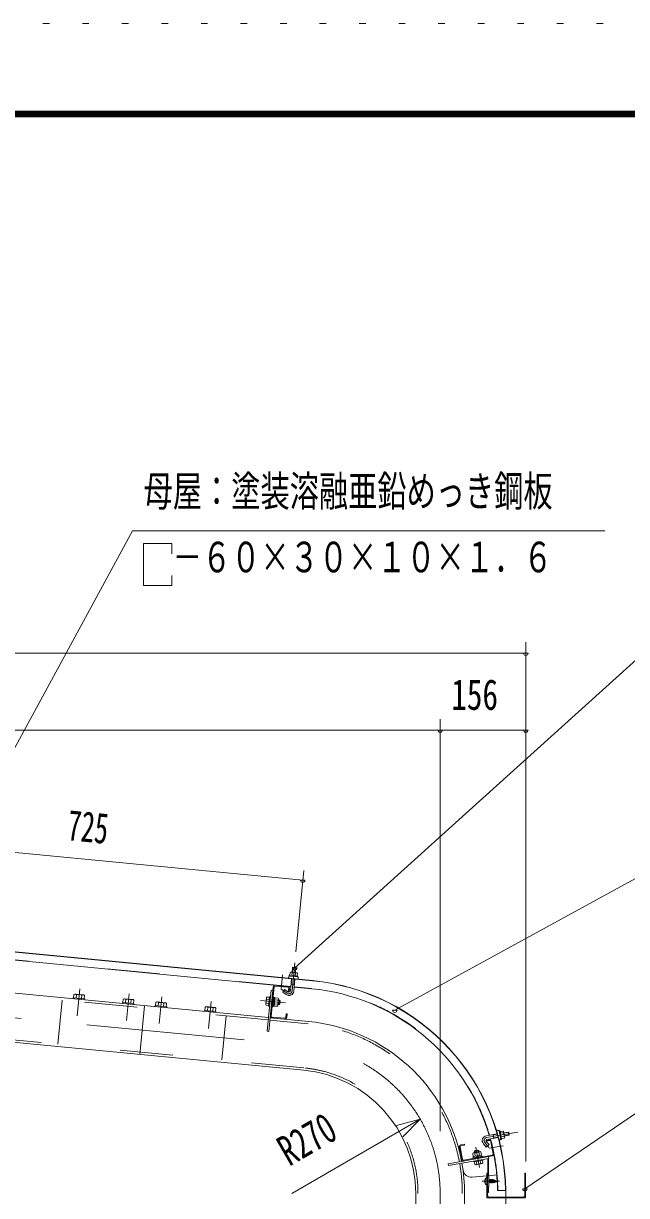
# Model space of a CAD drawing. Units: millimetres, scale not verified. Extents: x -25340 to 25344, y -10500 to 10500.
# Drawn here: x 18236 to 20981, y 5162 to 10500 of the extents above; entities that cross this region are included whole.
import ezdxf
from ezdxf.enums import TextEntityAlignment as Align

# ---------------------------------------------------------------- set-up
doc = ezdxf.new("R2010")
doc.units = ezdxf.units.MM
doc.header["$LTSCALE"] = 60
for name, pattern in [('USER2', [10, 4, -6]), ('USER3', [24, 12, -5, 2, -5]), ('USER4', [3, 0.5, -2.5])]:
    doc.linetypes.add(name, pattern=pattern)
for name, color, linetype, lineweight in [('0-6_2-02BOLD', 7, 'Continuous', 18), ('0-7_2-12HIDDEN', 3, 'USER2', 18), ('0-8_2-22CENTER', 3, 'USER3', 18), ('0-9_2-42THIN', 4, 'Continuous', 18), ('0-A_2-52DIM', 3, 'Continuous', 18), ('0-C_F-F1PAPER', 5, 'Continuous', 18), ('0-D_F-E_J_ADD', 5, 'USER4', 18)]:
    doc.layers.add(name, color=color, linetype=linetype, lineweight=lineweight)
doc.styles.add('ＭＳ ゴシック', font='')
doc.styles.get('ＭＳ ゴシック').set_extended_font_data('MS Gothic')

msp = doc.modelspace()

# ---------------------------------------------------------------- linework, layer by layer
at = {"layer": '0-6_2-02BOLD'}
for p, q in [((19550.9, 6141.83), (15627.29, 6519.63)), ((15668.72, 6514.38), (19550.77, 6140.58)), ((19452.73, 6113.6), (17663.51, 6285.89)), ((17554.57, 6145.68), (19350.77, 5972.73)), ((19456.21, 6149.69), (19450.92, 6094.78)), ((19457.06, 6164.92), (19458.28, 6177.67)), ((19465.85, 6093.34), (19471.14, 6148.25)), ((19474.44, 6176.11), (19473.21, 6163.37)), ((19362.75, 6097.15), (19370.71, 6096.38)), ((19363.47, 5979.54), (19376.32, 6112.92)), ((19380.68, 6116.52), (19439.41, 6110.87)), ((19453.62, 6122.85), (19468.55, 6121.41)), ((19467.67, 6112.17), (19547.3, 6104.5)), ((18477.46, 6077.15), (18475.99, 6061.98)), ((18500.42, 6059.63), (18501.88, 6074.8)), ((18701.45, 6055.58), (18699.98, 6040.41)), ((18724.41, 6038.06), (18725.87, 6053.23)), ((18850.76, 6041.21), (18849.29, 6026.04)), ((18873.72, 6023.69), (18875.18, 6038.86)), ((19352.96, 6037.3), (19341.01, 6038.45)), ((19342.81, 6057.13), (19354.76, 6055.98)), ((19355.9, 6067.79), (19359.88, 6067.41)), ((19371.83, 6066.26), (19375.81, 6065.88)), ((19378.75, 6044.25), (19373.29, 6039.74)), ((19379.23, 6049.22), (19373.77, 6044.72)), ((19377.85, 6034.91), (19392.29, 6033.52)), ((19394.09, 6052.19), (19379.65, 6053.58)), ((19380.55, 6062.93), (19394.99, 6061.53)), ((19400.86, 6052.16), (19395.88, 6052.64)), ((18786.37, 6027.07), (18765.02, 5805.35)), ((18887.63, 6022.35), (18887.16, 6017.37)), ((19073.25, 6004.47), (19074.72, 6019.64)), ((19099.14, 6017.29), (19097.68, 6002.12)), ((19111.36, 6016.12), (19109.89, 6000.95)), ((19111.6, 6000.78), (19111.12, 5995.8)), ((19371.9, 6025.31), (19376.88, 6024.84)), ((19358.72, 5971.96), (19532.92, 5955.19)), ((19425.8, 5969.52), (19367.07, 5975.18)), ((20420.15, 5448.36), (20407.54, 5446.13)), ((20358.87, 5412.56), (20342.13, 5409.61)), ((20391.6, 5443.65), (20342.8, 5435.05)), ((20345.73, 5418.43), (20396.18, 5427.32)), ((20373.75, 5351.21), (20363.57, 5408.92)), ((20377.21, 5423.98), (20374.27, 5440.59)), ((20410.36, 5430.14), (20422.98, 5432.37)), ((20229.97, 5325.86), (20219.72, 5383.96)), ((20223.66, 5384.66), (20233.91, 5326.55)), ((20238.54, 5323.31), (20370.51, 5346.58)), ((20290.09, 5356.27), (20292.61, 5341.98)), ((20297.79, 5337.82), (20301.85, 5343.61)), ((20302.72, 5338.69), (20306.77, 5344.48)), ((20311.09, 5345.24), (20308.57, 5359.53)), ((20321.05, 5347), (20321.93, 5342.07)), ((20323.65, 5342.37), (20324.34, 5338.44)), ((20287.71, 5315.73), (20289.8, 5303.9)), ((20299.04, 5305.53), (20296.95, 5317.36)), ((20315.43, 5320.62), (20317.52, 5308.79)), ((20327.12, 5322.68), (20326.43, 5326.62)), ((20349.6, 5330.7), (20349.6, 5252.53)), ((20353.35, 5331.36), (20353.35, 5252.53)), ((20345.35, 5252.26), (20278.12, 5246.21)), ((20348.35, 5252.53), (20354.6, 5252.53)), ((20353.35, 5252.98), (20390.16, 5256.29)), ((20354.95, 5233.53), (20354.6, 5234.41)), ((20357.05, 5220.03), (20354.6, 5233.64)), ((20354.95, 5233.53), (20357.95, 5233.53)), ((20354.95, 5233.53), (20357.65, 5221.53)), ((20370.55, 5235.03), (20371.15, 5233.53)), ((20376.55, 5233.05), (20375.95, 5234.91)), ((20379.55, 5231.85), (20382.25, 5224.29)), ((20385.55, 5231.07), (20384.95, 5229.69)), ((20355.25, 5221.53), (20355.85, 5220.03)), ((20361.25, 5220.03), (20360.65, 5221.53)), ((20363.05, 5221.53), (20366.05, 5221.53)), ((20366.65, 5220.03), (20367.85, 5220.03)), ((20368.45, 5221.53), (20371.45, 5221.53)), ((20377.45, 5220.76), (20378.65, 5221.24)), ((20390.35, 5227.53), (20387.85, 5228.53)), ((20388.73, 5226.88), (20390.35, 5227.53)), ((20393.85, 5184.84), (20431.35, 5184.84)), ((20021.18, 4609.93), (20021.18, 5172.43)), ((20243.92, 5172.43), (20243.92, 4609.93))]:
    msp.add_line(p, q, dxfattribs=at)
for points in [[(15730.01, 6321.37), (15721.83, 6314.62), (15701.92, 6107.82), (15708.66, 6099.64), (19511.57, 5733.46)], [(19459.02, 6178.86), (19461.13, 6200.79), (19476.06, 6199.35), (19473.95, 6177.43)], [(19476.06, 6199.35), (19474.93, 6200.72), (19462.49, 6201.92), (19461.13, 6200.79)], [(19481.3, 6162.59), (19482.52, 6175.34), (19480.48, 6176.79), (19452.49, 6179.49), (19450.2, 6178.45), (19448.97, 6165.7)], [(19372.33, 6113.31), (19352.73, 5909.75), (19344.77, 5910.52), (19362.74, 6097.15)], [(19440.58, 6090.07), (19424.71, 6101.39), (19416, 6089.18), (19431.87, 6077.86)], [(19443.01, 6106.5), (19441.38, 6089.58), (19445.36, 6089.19), (19446.99, 6106.11)], [(18513.86, 6053.31), (18514.34, 6058.29), (18462.08, 6063.32), (18461.6, 6058.34)], [(18463.78, 6063.16), (18465.24, 6078.33), (18469.35, 6080.2), (18510.41, 6076.24), (18514.1, 6073.62), (18512.63, 6058.45)], [(18737.85, 6031.75), (18738.32, 6036.72), (18686.07, 6041.75), (18685.59, 6036.78)], [(18687.77, 6041.59), (18689.23, 6056.76), (18693.34, 6058.64), (18734.4, 6054.68), (18738.08, 6052.06), (18736.62, 6036.89)], [(18837.08, 6027.21), (18838.54, 6042.38), (18842.65, 6044.26), (18883.71, 6040.3), (18887.39, 6037.68), (18885.93, 6022.51)], [(19338.67, 6032.28), (19341.69, 6063.64), (19343.7, 6066.47), (19355.66, 6065.32)], [(19352.06, 6027.96), (19340.11, 6029.12), (19338.67, 6032.28)], [(19355.9, 6067.79), (19351.83, 6025.49), (19355.8, 6025.11)], [(19375.81, 6065.88), (19371.73, 6023.57), (19367.75, 6023.95)], [(19376.88, 6024.84), (19380.62, 6063.65), (19375.64, 6064.13)], [(19394.99, 6061.53), (19396.43, 6058.36), (19393.42, 6027.01), (19391.39, 6024.18), (19376.95, 6025.56)], [(19393.96, 6032.74), (19398.94, 6032.26), (19400.86, 6052.16), (19404.23, 6048.07), (19403.03, 6035.63), (19398.94, 6032.26)], [(18887.63, 6022.35), (18835.38, 6027.38), (18834.9, 6022.4)], [(19111.6, 6000.78), (19059.34, 6005.81), (19058.86, 6000.83)], [(19061.04, 6005.65), (19062.5, 6020.82), (19066.62, 6022.69), (19107.68, 6018.74), (19111.36, 6016.12)], [(19434.15, 5972.73), (19435.78, 5989.65), (19431.79, 5990.03), (19430.16, 5973.12)], [(20406.13, 5454.13), (20418.74, 5456.35), (20420.35, 5454.43), (20425.24, 5426.74), (20424.38, 5424.38), (20411.77, 5422.15)], [(20424.1, 5433.2), (20445.8, 5437.03), (20443.19, 5451.8), (20421.5, 5447.97)], [(20445.8, 5437.03), (20446.82, 5438.47), (20444.64, 5450.79), (20443.19, 5451.8)], [(20226.21, 5393.23), (20242.95, 5396.18), (20243.64, 5392.24), (20226.91, 5389.29)], [(20342.4, 5409.27), (20354.93, 5394.34), (20341.99, 5383.49), (20329.47, 5398.42)], [(20342.14, 5409.61), (20341.43, 5413.55), (20358.18, 5416.5)], [(20371.21, 5342.64), (20168.87, 5306.96), (20170.26, 5299.08), (20354.74, 5331.61), (20353.35, 5339.49)], [(20283.37, 5340.35), (20280.85, 5354.64), (20283.52, 5356.88), (20314.54, 5362.35), (20317.81, 5361.16), (20320.33, 5346.87)], [(20323.65, 5342.37), (20281.79, 5334.99), (20282.48, 5331.06)], [(20283.52, 5335.3), (20282.65, 5340.23), (20321.05, 5347)], [(20308.01, 5366.28), (20303.67, 5369.32), (20291.36, 5367.14), (20288.31, 5362.8)], [(20308.87, 5361.35), (20308.01, 5366.28), (20288.31, 5362.8), (20289.19, 5357.88)], [(20327.12, 5322.68), (20285.26, 5315.3), (20284.57, 5319.24)], [(20289.8, 5303.9), (20293.07, 5302.71), (20324.09, 5308.19), (20326.76, 5310.42), (20324.67, 5322.25)], [(20345.35, 5209.83), (20344.3, 5209.83), (20344.3, 5245.23), (20345.35, 5245.23)], [(20354.6, 5252.53), (20354.6, 5202.53), (20348.35, 5202.53)], [(20358.55, 5235.03), (20357.95, 5233.53), (20360.65, 5221.53), (20357.65, 5221.53), (20357.05, 5220.03), (20355.85, 5220.03), (20354.6, 5226.98)], [(20363.35, 5233.53), (20360.35, 5233.53), (20359.75, 5235.03), (20362.45, 5220.03), (20361.25, 5220.03), (20358.55, 5235.03), (20359.75, 5235.03)], [(20360.35, 5233.53), (20363.05, 5221.53), (20362.45, 5220.03)], [(20365.15, 5235.03), (20363.95, 5235.03), (20363.35, 5233.53), (20366.05, 5221.53), (20366.65, 5220.03), (20363.95, 5235.03)], [(20379.25, 5223.09), (20378.65, 5221.24), (20375.95, 5234.91), (20374.75, 5235.03), (20374.15, 5233.53), (20376.85, 5222.13), (20375.35, 5221.53), (20373.85, 5221.53), (20373.25, 5220.03), (20372.05, 5220.03), (20371.45, 5221.53), (20368.75, 5233.53), (20365.75, 5233.53), (20368.45, 5221.53), (20367.85, 5220.03), (20365.15, 5235.03), (20365.75, 5233.53)], [(20372.05, 5220.03), (20369.35, 5235.03), (20368.75, 5233.53)], [(20369.35, 5235.03), (20370.55, 5235.03), (20373.25, 5220.03)], [(20373.85, 5221.53), (20371.15, 5233.53), (20374.15, 5233.53)], [(20374.75, 5235.03), (20377.45, 5220.76), (20376.85, 5222.13)], [(20384.65, 5225.25), (20384.05, 5223.39), (20382.85, 5222.91), (20380.15, 5233.22), (20379.55, 5231.85), (20376.55, 5233.05), (20379.25, 5223.09), (20382.25, 5224.29), (20382.85, 5222.91)], [(20384.05, 5223.39), (20381.35, 5232.74), (20380.15, 5233.22)], [(20387.65, 5226.45), (20384.95, 5229.69), (20381.88, 5230.92)], [(20381.95, 5230.89), (20384.65, 5225.25), (20387.63, 5226.44)], [(20349.6, 5202.53), (20349.6, 5176.98), (20353.35, 5176.98), (20353.35, 5202.53)], [(20354.6, 5224.42), (20355.25, 5221.53), (20354.6, 5221.53)]]:
    msp.add_lwpolyline(points, dxfattribs=at)
for points in [[(19484.66, 6158.25), (19444.85, 6162.08), (19445.22, 6166.06), (19485.04, 6162.23)], [(20412.42, 5418.44), (20405.48, 5457.84), (20401.54, 5457.14), (20408.48, 5417.75)], [(20348.35, 5265.03), (20345.35, 5265.03), (20345.35, 5152.53), (20520.35, 5152.53), (20520.35, 5265.03), (20517.35, 5265.03), (20517.35, 5160.53), (20512.35, 5155.53), (20353.35, 5155.53), (20348.35, 5160.53)], [(20389.45, 5225.55), (20388.25, 5225.07), (20385.55, 5231.07), (20386.75, 5230.59)]]:
    msp.add_lwpolyline(points, close=True, dxfattribs=at)
for centre, radius, start, end in [((19446.85, 6156.87), 5, 84.4998, 264.4998), ((19453.67, 6172.16), 7.19, 50.11574, 110.11574), ((19463.9, 6151.4), 26.87, 66.91203, 102.08795), ((19477.92, 6169.82), 7.19, 58.88425, 118.88425), ((19481.69, 6153.51), 5, 264.50061, 84.50061), ((19457.55, 5172.43), 972.62, 0.73094, 84.50003), ((19457.55, 5172.43), 973.88, 0.73001, 84.5), ((19380.3, 6112.54), 8, 84.4973, 174.4973), ((19380.3, 6112.54), 4, 84.4973, 174.4973), ((19444.39, 6095.41), 21.56, 234.5, 354.5), ((19439.03, 6106.88), 4, 354.5092, 84.50122), ((19439.03, 6106.88), 8, 354.50143, 84.50122), ((19444.39, 6095.41), 6.57, 234.5, 354.5), ((19457.55, 5172.43), 936.38, 16.43245, 84.5), ((18470.66, 6070.57), 9.46, 44.06885, 84.5), ((18486.58, 6043.93), 34.45, 63.6357, 105.3643), ((18507.3, 6067.04), 9.46, 84.5, 124.92831), ((18694.65, 6049), 9.46, 44.06885, 84.5), ((18710.57, 6022.37), 34.45, 63.6357, 105.3643), ((18731.29, 6045.47), 9.46, 84.5, 124.92831), ((18843.96, 6034.63), 9.46, 44.06885, 84.5), ((18859.88, 6007.99), 34.45, 63.6357, 105.3643), ((18880.59, 6031.1), 9.46, 84.5, 124.92831), ((19345.98, 6033.26), 7.19, 133.77223, 174.49905), ((19366.21, 6045.45), 26.15, 153.47365, 195.52446), ((19348.69, 6061.28), 7.19, 174.49905, 215.22588), ((19368.89, 6045.19), 26.15, 333.47365, 15.52446), ((19386.42, 6029.37), 7.19, 354.49905, 35.22588), ((19389.12, 6057.39), 7.19, 313.77223, 354.49905), ((19067.92, 6013.06), 9.46, 44.06885, 84.5), ((19083.84, 5986.43), 34.45, 63.6357, 105.3643), ((19104.56, 6009.53), 9.46, 84.5, 124.92831), ((19367.45, 5979.16), 8, 174.4973, 264.48845), ((19367.45, 5979.16), 4, 174.4973, 264.48845), ((19426.18, 5973.5), 8, 264.49953, 354.50208), ((19426.18, 5973.5), 4, 264.49953, 354.5092), ((19457.55, 5172.43), 786.38, 10.65315, 84.50005), ((19457.55, 5172.43), 563.62, 0, 84.50003), ((20396.11, 5453.64), 5.95, 10.01471, 190.01471), ((20413.61, 5451.33), 7.19, 335.62325, 35.62325), ((20396.34, 5435.91), 26.87, 352.41954, 27.59546), ((20227.59, 5385.35), 8, 100.00313, 190.00211), ((20346.7, 5412.89), 22.5, 99.99847, 220.00092), ((20346.7, 5412.89), 5.62, 100.00249, 220.00249), ((20359.57, 5408.62), 8, 75.34628, 100.00198), ((20359.57, 5408.62), 4, 14.67992, 100.00677), ((19457.55, 5172.43), 936.38, 0.75925, 15.39432), ((20403.91, 5419.48), 4.21, 190.00774, 10.00774), ((20417.84, 5427.34), 7.19, 344.39175, 44.39175), ((20227.59, 5385.35), 4, 100.00652, 190.00652), ((20286.42, 5350.09), 7.19, 59.27591, 100.00273), ((20303.58, 5333.86), 26.15, 78.97455, 121.02536), ((20314.14, 5354.98), 7.19, 100.00273, 140.72955), ((20369.81, 5350.52), 4, 280.00652, 10.00652), ((20369.81, 5350.52), 8, 280.00217, 340.37393), ((20237.85, 5327.24), 8, 190.01096, 280.00211), ((19457.55, 5172.43), 786.38, 0, 10.0701), ((19457.57, 5172.34), 786.38, 7.7531, 10.07008), ((20237.85, 5327.24), 4, 190.01537, 280.00652), ((20293.48, 5310.08), 7.19, 280.00273, 320.72955), ((20304.04, 5331.2), 26.15, 258.97455, 301.02536), ((20321.19, 5314.97), 7.19, 239.27591, 280.00273), ((20273.91, 5283.48), 37.5, 187.75275, 276.44838), ((20359.15, 5227.53), 23.1, 129.98303, 230.0168), ((20347.6, 5227.53), 11.55, 137.75334, 222.24648)]:
    msp.add_arc(centre, radius, start, end, dxfattribs=at)
at = {"layer": '0-7_2-12HIDDEN'}
for p, q in [((19452.85, 6114.85), (17663.63, 6287.13)), ((19512.58, 5743.91), (15722.11, 6108.89)), ((19349.75, 5962.27), (17553.57, 6135.23)), ((19467.79, 6113.41), (19547.42, 6105.74)), ((18412.09, 6052.56), (18392.75, 5851.74)), ((19158.64, 5980.68), (19139.3, 5779.85)), ((19531.91, 5944.74), (19357.72, 5961.51)), ((20031.67, 4609.93), (20031.67, 5172.43)), ((20233.42, 4609.93), (20233.42, 5172.43))]:
    msp.add_line(p, q, dxfattribs=at)
for radius, start, end in [(937.62, 16.42381, 84.5), (775.88, 10.662, 84.50003), (574.12, 0, 84.50003), (937.62, 0.75822, 15.3871), (775.88, 0, 10.07104)]:
    msp.add_arc((19457.55, 5172.43), radius, start, end, dxfattribs=at)
at = {"layer": '0-8_2-22CENTER'}
for p, q in [((15657.12, 6216.49), (19522.24, 5844.33)), ((19470.79, 6222.86), (19458.39, 6094.06)), ((19415.22, 6167.44), (19408.85, 6101.25)), ((18492.28, 6103.11), (18480.54, 5981.17)), ((19412.31, 6101.02), (19436.22, 6083.97)), ((18704.53, 5959.6), (18716.27, 6081.54)), ((18865.58, 6067.17), (18853.84, 5945.23)), ((19077.8, 5923.66), (19089.54, 6045.6)), ((19428.52, 6039.45), (19315.29, 6050.36)), ((20486.34, 5451.79), (20344.26, 5426.73)), ((20335.94, 5403.85), (20354.81, 5381.35)), ((20294.88, 5383.19), (20311.29, 5290.04)), ((20356.43, 5378.11), (20418.74, 5389.09)), ((20323.12, 5227.53), (20403.05, 5227.53)), ((20132.55, 5172.43), (20132.55, -1305.07))]:
    msp.add_line(p, q, dxfattribs=at)
msp.add_lwpolyline([(20432.06, 5184.84), (20432.06, 1409.63), (20738.92, 1297.94)], dxfattribs=at)
for centre, radius, start, end in [((19444.39, 6095.41), 14.06, 234.5, 354.5), ((19457.55, 5172.43), 675, 0, 84.50003), ((20346.7, 5412.89), 14.06, 100.00238, 219.99998)]:
    msp.add_arc(centre, radius, start, end, dxfattribs=at)
at = {"layer": '0-9_2-42THIN'}
for p, q in [((19462.49, 6201.92), (19460.26, 6178.75)), ((19472.71, 6177.55), (19474.93, 6200.72)), ((19454.87, 6122.73), (19457.45, 6149.56)), ((19469.9, 6148.37), (19467.31, 6121.52)), ((19453.17, 6118.2), (19454.87, 6122.73)), ((19467.31, 6121.53), (19468.11, 6116.77)), ((19394.21, 6035.22), (19401.67, 6034.5)), ((19403.11, 6049.43), (19395.64, 6050.15)), ((20421.72, 5446.73), (20444.64, 5450.79)), ((20374.54, 5439.09), (20368.68, 5439.6)), ((20392.02, 5442.18), (20374.54, 5439.1)), ((20446.81, 5438.47), (20423.88, 5434.43)), ((20290.34, 5365.7), (20291.64, 5358.31)), ((20306.42, 5360.92), (20305.11, 5368.3))]:
    msp.add_line(p, q, dxfattribs=at)
msp.add_lwpolyline([(20371.61, 5422.99), (20376.94, 5425.48), (20395.78, 5428.8)], dxfattribs=at)
at = {"layer": '0-A_2-52DIM'}
for p, q in [((18732.55, 8189.93), (17628.67, 6156.37)), ((18732.55, 8189.93), (20882.55, 8189.93)), ((20522.55, 5317.44), (20522.55, 7682.47)), ((20522.55, 7632.46), (15522.55, 7632.46)), ((20532.55, 7632.46), (20512.55, 7632.46)), ((20132.55, 7332.47), (20132.55, 5455.97)), ((15522.55, 7282.47), (20522.55, 7282.47)), ((20142.55, 7282.46), (20122.55, 7282.46)), ((20532.55, 7282.46), (20512.55, 7282.46)), ((15572.63, 6977.09), (19506.93, 6598.25)), ((19511.27, 6643.3), (19475.58, 6272.64)), ((19516.93, 6598.25), (19496.93, 6598.25)), ((19481.48, 6199.55), (19461.48, 6199.55)), ((19936.26, 6006.15), (19916.26, 6006.15)), ((20042.12, 5509.93), (19933.45, 5480.81)), ((20528.61, 5192.54), (20508.61, 5192.54))]:
    msp.add_line(p, q, dxfattribs=at)
for points in [[(18782.55, 7939.93), (18782.55, 8131.37), (18911.33, 8131.37), (18911.33, 8084.56)], [(18911.33, 7986.75), (18911.33, 7939.93), (18782.55, 7939.93)], [(23182.55, 7744.93), (21182.55, 7744.93), (19471.48, 6199.55)], [(19926.25, 6006.15), (21182.55, 6694.93), (23782.55, 6694.93)], [(20518.61, 5192.54), (21182.55, 5644.93), (22882.55, 5644.93)], [(19962.56, 5430.38), (20042.12, 5509.93), (19457.55, 5172.43)]]:
    msp.add_lwpolyline(points, dxfattribs=at)
for centre in [(20522.55, 7632.46), (20132.55, 7282.46), (20522.55, 7282.46), (19506.93, 6598.25), (19471.48, 6199.55), (19926.26, 6006.15), (20518.61, 5192.54)]:
    msp.add_arc(centre, 10, 180, 0, dxfattribs=at)
at = {"layer": '0-C_F-F1PAPER'}
for points in [[(24843.96, -10000), (24843.96, 10100), (-3856.04, 10100), (-3856.04, -10000)], [(24841.46, -9997.5), (24841.46, 10097.5), (-3853.54, 10097.5), (-3853.54, -9997.5)], [(24838.96, -9995), (-3851.04, -9995), (-3851.04, 10095), (24838.96, 10095)], [(24836.46, -9992.5), (24836.46, 10092.5), (-3848.54, 10092.5), (-3848.54, -9992.5)], [(24833.96, -9990), (-3846.04, -9990), (-3846.04, 10090), (24833.96, 10090)], [(24831.46, -9987.5), (24831.46, 10087.5), (-3843.54, 10087.5), (-3843.54, -9987.5)], [(24828.96, -9985), (-3841.04, -9985), (-3841.04, 10085), (24828.96, 10085)], [(24826.46, -9982.5), (24826.46, 10082.5), (-3838.54, 10082.5), (-3838.54, -9982.5)], [(24823.96, -9980), (24823.96, 10080), (-3836.04, 10080), (-3836.04, -9980)], [(24821.46, -9977.5), (24821.46, 10077.5), (-3833.54, 10077.5), (-3833.54, -9977.5)], [(24818.96, -9975), (-3831.04, -9975), (-3831.04, 10075), (24818.96, 10075)]]:
    msp.add_lwpolyline(points, close=True, dxfattribs=at)
at = {"layer": '0-D_F-E_J_ADD'}
msp.add_lwpolyline([(25343.96, -10500), (-4356.04, -10500), (-4356.04, 10500), (25343.96, 10500)], close=True, dxfattribs=at)

# ---------------------------------------------------------------- texts
at = {"layer": '0-A_2-52DIM', "color": 7, "style": 'ＭＳ ゴシック'}
for s, width, p in [('母屋：塗装溶融亜鉛めっき鋼板', 0.7, (18782.55, 8258.93)), ('\u3000－６０×３０×１０×１．６', 0.7, (18782.55, 7958.93)), ('156', 0.75, (20182.8, 7332.46))]:
    msp.add_text(s, height=139.3, dxfattribs=dict(at, width=width)).set_placement(p, align=Align.BOTTOM_LEFT)
for s, rotation, width, p in [('725', 354.501, 0.65, (18427.06, 6739.9)), ('R270', 30, 0.7, (19466.35, 5257.19))]:
    msp.add_text(s, height=139.3, rotation=rotation, dxfattribs=dict(at, width=width)).set_placement(p, align=Align.BOTTOM_LEFT)

doc.saveas('drawing.dxf')
